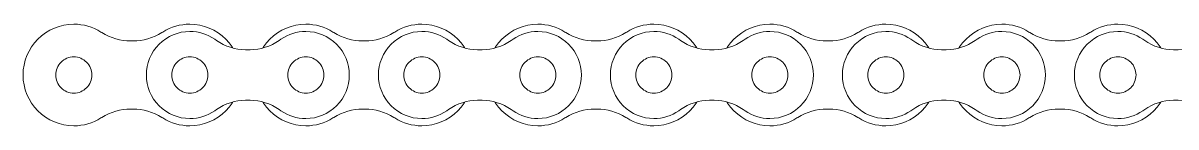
# Model space of a CAD drawing. Header units: millimetres. Extents: x 1246 to 16959, y -13818 to -1371.
# Drawn here: x 13494.4 to 13620.7, y -1505.6 to -1494.4 of the extents above; entities that cross this region are included whole.
import ezdxf

# ---------------------------------------------------------------- set-up
doc = ezdxf.new("R2010")
doc.units = ezdxf.units.MM
doc.header["$LTSCALE"] = 50
doc.layers.add('pio-Roller Chain - Linear', color=7, linetype='Continuous', lineweight=5)

# ---------------------------------------------------------------- blocks, each defined once
blk = doc.blocks.new('obj-04')
at = {"color": 255, "linetype": 'Continuous', "lineweight": 5, "transparency": 33554687}
for points in [[(-5.56, 0), (-5.45, 1.08), (-5.13, 2.13), (-4.62, 3.09), (-3.93, 3.93), (-3.09, 4.62), (-2.13, 5.13), (-1.08, 5.45), (0, 5.56), (0.39, 5.54), (0.78, 5.5), (1.16, 5.43), (1.54, 5.34), (1.91, 5.22), (2.28, 5.07), (2.63, 4.9), (2.96, 4.7), (3.06, 4.64), (3.42, 4.43), (3.8, 4.24), (4.19, 4.09), (4.58, 3.96), (4.99, 3.85), (5.4, 3.78), (5.82, 3.74), (6.24, 3.72), (6.35, 3.72), (6.46, 3.72), (6.88, 3.74), (7.3, 3.78), (7.71, 3.85), (8.12, 3.96), (8.51, 4.09), (8.9, 4.24), (9.28, 4.43), (9.64, 4.64), (9.74, 4.7), (10.07, 4.9), (10.42, 5.07), (10.79, 5.22), (11.16, 5.34), (11.54, 5.43), (11.92, 5.5), (12.31, 5.54), (12.7, 5.56), (13.78, 5.45), (14.83, 5.13), (15.79, 4.62), (16.63, 3.93), (17.32, 3.09), (17.83, 2.13), (18.15, 1.08), (18.26, 0), (18.15, -1.08), (17.83, -2.13), (17.32, -3.09), (16.63, -3.93), (15.79, -4.62), (14.83, -5.13), (13.78, -5.45), (12.7, -5.56), (12.31, -5.54), (11.92, -5.5), (11.54, -5.43), (11.16, -5.34), (10.79, -5.22), (10.42, -5.07), (10.07, -4.9), (9.74, -4.7), (9.64, -4.64), (9.28, -4.43), (8.9, -4.24), (8.51, -4.09), (8.12, -3.96), (7.71, -3.85), (7.3, -3.78), (6.88, -3.74), (6.46, -3.72), (6.35, -3.72), (6.24, -3.72), (5.82, -3.74), (5.4, -3.78), (4.99, -3.85), (4.58, -3.96), (4.19, -4.09), (3.8, -4.24), (3.42, -4.43), (3.06, -4.64), (2.96, -4.7), (2.63, -4.9), (2.28, -5.07), (1.91, -5.22), (1.54, -5.34), (1.16, -5.43), (0.78, -5.5), (0.39, -5.54), (0, -5.56), (-1.08, -5.45), (-2.13, -5.13), (-3.09, -4.62), (-3.93, -3.93), (-4.62, -3.09), (-5.13, -2.13), (-5.45, -1.08)], [(19.84, 0), (19.95, 1.08), (20.27, 2.13), (20.78, 3.09), (21.47, 3.93), (22.31, 4.62), (23.27, 5.13), (24.32, 5.45), (25.4, 5.56), (25.79, 5.54), (26.18, 5.5), (26.56, 5.43), (26.94, 5.34), (27.31, 5.22), (27.68, 5.07), (28.03, 4.9), (28.36, 4.7), (28.46, 4.64), (28.82, 4.43), (29.2, 4.24), (29.59, 4.09), (29.98, 3.96), (30.39, 3.85), (30.8, 3.78), (31.22, 3.74), (31.64, 3.72), (31.75, 3.72), (31.86, 3.72), (32.28, 3.74), (32.7, 3.78), (33.11, 3.85), (33.52, 3.96), (33.91, 4.09), (34.3, 4.24), (34.68, 4.43), (35.04, 4.64), (35.14, 4.7), (35.47, 4.9), (35.82, 5.07), (36.19, 5.22), (36.56, 5.34), (36.94, 5.43), (37.32, 5.5), (37.71, 5.54), (38.1, 5.56), (39.18, 5.45), (40.23, 5.13), (41.19, 4.62), (42.03, 3.93), (42.72, 3.09), (43.23, 2.13), (43.55, 1.08), (43.66, 0), (43.55, -1.08), (43.23, -2.13), (42.72, -3.09), (42.03, -3.93), (41.19, -4.62), (40.23, -5.13), (39.18, -5.45), (38.1, -5.56), (37.71, -5.54), (37.32, -5.5), (36.94, -5.43), (36.56, -5.34), (36.19, -5.22), (35.82, -5.07), (35.47, -4.9), (35.14, -4.7), (35.04, -4.64), (34.68, -4.43), (34.3, -4.24), (33.91, -4.09), (33.52, -3.96), (33.11, -3.85), (32.7, -3.78), (32.28, -3.74), (31.86, -3.72), (31.75, -3.72), (31.64, -3.72), (31.22, -3.74), (30.8, -3.78), (30.39, -3.85), (29.98, -3.96), (29.59, -4.09), (29.2, -4.24), (28.82, -4.43), (28.46, -4.64), (28.36, -4.7), (28.03, -4.9), (27.68, -5.07), (27.31, -5.22), (26.94, -5.34), (26.56, -5.43), (26.18, -5.5), (25.79, -5.54), (25.4, -5.56), (24.32, -5.45), (23.27, -5.13), (22.31, -4.62), (21.47, -3.93), (20.78, -3.09), (20.27, -2.13), (19.95, -1.08)], [(45.24, 0), (45.35, 1.08), (45.67, 2.13), (46.18, 3.09), (46.87, 3.93), (47.71, 4.62), (48.67, 5.13), (49.72, 5.45), (50.8, 5.56), (51.19, 5.54), (51.58, 5.5), (51.96, 5.43), (52.34, 5.34), (52.71, 5.22), (53.08, 5.07), (53.43, 4.9), (53.76, 4.7), (53.86, 4.64), (54.22, 4.43), (54.6, 4.24), (54.99, 4.09), (55.38, 3.96), (55.79, 3.85), (56.2, 3.78), (56.62, 3.74), (57.04, 3.72), (57.15, 3.72), (57.26, 3.72), (57.68, 3.74), (58.1, 3.78), (58.51, 3.85), (58.92, 3.96), (59.31, 4.09), (59.7, 4.24), (60.08, 4.43), (60.44, 4.64), (60.54, 4.7), (60.87, 4.9), (61.22, 5.07), (61.59, 5.22), (61.96, 5.34), (62.34, 5.43), (62.72, 5.5), (63.11, 5.54), (63.5, 5.56), (64.58, 5.45), (65.63, 5.13), (66.59, 4.62), (67.43, 3.93), (68.12, 3.09), (68.63, 2.13), (68.95, 1.08), (69.06, 0), (68.95, -1.08), (68.63, -2.13), (68.12, -3.09), (67.43, -3.93), (66.59, -4.62), (65.63, -5.13), (64.58, -5.45), (63.5, -5.56), (63.11, -5.54), (62.72, -5.5), (62.34, -5.43), (61.96, -5.34), (61.59, -5.22), (61.22, -5.07), (60.87, -4.9), (60.54, -4.7), (60.44, -4.64), (60.08, -4.43), (59.7, -4.24), (59.31, -4.09), (58.92, -3.96), (58.51, -3.85), (58.1, -3.78), (57.68, -3.74), (57.26, -3.72), (57.15, -3.72), (57.04, -3.72), (56.62, -3.74), (56.2, -3.78), (55.79, -3.85), (55.38, -3.96), (54.99, -4.09), (54.6, -4.24), (54.22, -4.43), (53.86, -4.64), (53.76, -4.7), (53.43, -4.9), (53.08, -5.07), (52.71, -5.22), (52.34, -5.34), (51.96, -5.43), (51.58, -5.5), (51.19, -5.54), (50.8, -5.56), (49.72, -5.45), (48.67, -5.13), (47.71, -4.62), (46.87, -3.93), (46.18, -3.09), (45.67, -2.13), (45.35, -1.08)], [(70.64, 0), (70.75, 1.08), (71.07, 2.13), (71.58, 3.09), (72.27, 3.93), (73.11, 4.62), (74.07, 5.13), (75.12, 5.45), (76.2, 5.56), (76.59, 5.54), (76.98, 5.5), (77.36, 5.43), (77.74, 5.34), (78.11, 5.22), (78.48, 5.07), (78.83, 4.9), (79.16, 4.7), (79.26, 4.64), (79.62, 4.43), (80, 4.24), (80.39, 4.09), (80.78, 3.96), (81.19, 3.85), (81.6, 3.78), (82.02, 3.74), (82.44, 3.72), (82.55, 3.72), (82.66, 3.72), (83.08, 3.74), (83.5, 3.78), (83.91, 3.85), (84.32, 3.96), (84.71, 4.09), (85.1, 4.24), (85.48, 4.43), (85.84, 4.64), (85.94, 4.7), (86.27, 4.9), (86.62, 5.07), (86.99, 5.22), (87.36, 5.34), (87.74, 5.43), (88.12, 5.5), (88.51, 5.54), (88.9, 5.56), (89.98, 5.45), (91.03, 5.13), (91.99, 4.62), (92.83, 3.93), (93.52, 3.09), (94.03, 2.13), (94.35, 1.08), (94.46, 0), (94.35, -1.08), (94.03, -2.13), (93.52, -3.09), (92.83, -3.93), (91.99, -4.62), (91.03, -5.13), (89.98, -5.45), (88.9, -5.56), (88.51, -5.54), (88.12, -5.5), (87.74, -5.43), (87.36, -5.34), (86.99, -5.22), (86.62, -5.07), (86.27, -4.9), (85.94, -4.7), (85.84, -4.64), (85.48, -4.43), (85.1, -4.24), (84.71, -4.09), (84.32, -3.96), (83.91, -3.85), (83.5, -3.78), (83.08, -3.74), (82.66, -3.72), (82.55, -3.72), (82.44, -3.72), (82.02, -3.74), (81.6, -3.78), (81.19, -3.85), (80.78, -3.96), (80.39, -4.09), (80, -4.24), (79.62, -4.43), (79.26, -4.64), (79.16, -4.7), (78.83, -4.9), (78.48, -5.07), (78.11, -5.22), (77.74, -5.34), (77.36, -5.43), (76.98, -5.5), (76.59, -5.54), (76.2, -5.56), (75.12, -5.45), (74.07, -5.13), (73.11, -4.62), (72.27, -3.93), (71.58, -3.09), (71.07, -2.13), (70.75, -1.08)], [(96.04, 0), (96.15, 1.08), (96.47, 2.13), (96.98, 3.09), (97.67, 3.93), (98.51, 4.62), (99.47, 5.13), (100.52, 5.45), (101.6, 5.56), (101.99, 5.54), (102.38, 5.5), (102.76, 5.43), (103.14, 5.34), (103.51, 5.22), (103.88, 5.07), (104.23, 4.9), (104.56, 4.7), (104.66, 4.64), (105.02, 4.43), (105.4, 4.24), (105.79, 4.09), (106.18, 3.96), (106.59, 3.85), (107, 3.78), (107.42, 3.74), (107.84, 3.72), (107.95, 3.72), (108.06, 3.72), (108.48, 3.74), (108.9, 3.78), (109.31, 3.85), (109.72, 3.96), (110.11, 4.09), (110.5, 4.24), (110.88, 4.43), (111.24, 4.64), (111.34, 4.7), (111.67, 4.9), (112.02, 5.07), (112.39, 5.22), (112.76, 5.34), (113.14, 5.43), (113.52, 5.5), (113.91, 5.54), (114.3, 5.56), (115.38, 5.45), (116.43, 5.13), (117.39, 4.62), (118.23, 3.93), (118.92, 3.09), (119.43, 2.13), (119.75, 1.08), (119.86, 0), (119.75, -1.08), (119.43, -2.13), (118.92, -3.09), (118.23, -3.93), (117.39, -4.62), (116.43, -5.13), (115.38, -5.45), (114.3, -5.56), (113.91, -5.54), (113.52, -5.5), (113.14, -5.43), (112.76, -5.34), (112.39, -5.22), (112.02, -5.07), (111.67, -4.9), (111.34, -4.7), (111.24, -4.64), (110.88, -4.43), (110.5, -4.24), (110.11, -4.09), (109.72, -3.96), (109.31, -3.85), (108.9, -3.78), (108.48, -3.74), (108.06, -3.72), (107.95, -3.72), (107.84, -3.72), (107.42, -3.74), (107, -3.78), (106.59, -3.85), (106.18, -3.96), (105.79, -4.09), (105.4, -4.24), (105.02, -4.43), (104.66, -4.64), (104.56, -4.7), (104.23, -4.9), (103.88, -5.07), (103.51, -5.22), (103.14, -5.34), (102.76, -5.43), (102.38, -5.5), (101.99, -5.54), (101.6, -5.56), (100.52, -5.45), (99.47, -5.13), (98.51, -4.62), (97.67, -3.93), (96.98, -3.09), (96.47, -2.13), (96.15, -1.08)]]:
    blk.add_wipeout(points, dxfattribs=at).dxf.layer = 'pio-Roller Chain - Linear'
at = {"layer": 'pio-Roller Chain - Linear', "color": 7, "linetype": 'Continuous', "lineweight": 5, "transparency": 33554687, "flags": 128}
for points in [[(-5.56, 0, -0.414214), (0, 5.56, -0.141569), (2.96, 4.7), (3.06, 4.64, 0.141569), (6.24, 3.72), (6.46, 3.72, 0.141569), (9.64, 4.64), (9.74, 4.7, -0.141569), (12.7, 5.56, -0.414214), (18.26, 0, -0.414214), (12.7, -5.56, -0.141569), (9.74, -4.7), (9.64, -4.64, 0.141569), (6.46, -3.72), (6.24, -3.72, 0.141569), (3.06, -4.64), (2.96, -4.7, -0.141569), (0, -5.56, -0.414214)], [(19.84, 0, -0.414214), (25.4, 5.56, -0.141569), (28.36, 4.7), (28.46, 4.64, 0.141569), (31.64, 3.72), (31.86, 3.72, 0.141569), (35.04, 4.64), (35.14, 4.7, -0.141569), (38.1, 5.56, -0.414214), (43.66, 0, -0.414214), (38.1, -5.56, -0.141569), (35.14, -4.7), (35.04, -4.64, 0.141569), (31.86, -3.72), (31.64, -3.72, 0.141569), (28.46, -4.64), (28.36, -4.7, -0.141569), (25.4, -5.56, -0.414214)], [(45.24, 0, -0.414214), (50.8, 5.56, -0.141569), (53.76, 4.7), (53.86, 4.64, 0.141569), (57.04, 3.72), (57.26, 3.72, 0.141569), (60.44, 4.64), (60.54, 4.7, -0.141569), (63.5, 5.56, -0.414214), (69.06, 0, -0.414214), (63.5, -5.56, -0.141569), (60.54, -4.7), (60.44, -4.64, 0.141569), (57.26, -3.72), (57.04, -3.72, 0.141569), (53.86, -4.64), (53.76, -4.7, -0.141569), (50.8, -5.56, -0.414214)], [(70.64, 0, -0.414214), (76.2, 5.56, -0.141569), (79.16, 4.7), (79.26, 4.64, 0.141569), (82.44, 3.72), (82.66, 3.72, 0.141569), (85.84, 4.64), (85.94, 4.7, -0.141569), (88.9, 5.56, -0.414214), (94.46, 0, -0.414214), (88.9, -5.56, -0.141569), (85.94, -4.7), (85.84, -4.64, 0.141569), (82.66, -3.72), (82.44, -3.72, 0.141569), (79.26, -4.64), (79.16, -4.7, -0.141569), (76.2, -5.56, -0.414214)], [(96.04, 0, -0.414214), (101.6, 5.56, -0.141569), (104.56, 4.7), (104.66, 4.64, 0.141569), (107.84, 3.72), (108.06, 3.72, 0.141569), (111.24, 4.64), (111.34, 4.7, -0.141569), (114.3, 5.56, -0.414214), (119.86, 0, -0.414214), (114.3, -5.56, -0.141569), (111.34, -4.7), (111.24, -4.64, 0.141569), (108.06, -3.72), (107.84, -3.72, 0.141569), (104.66, -4.64), (104.56, -4.7, -0.141569), (101.6, -5.56, -0.414214)]]:
    blk.add_lwpolyline(points, format="xyb", close=True, dxfattribs=at)
at = {"color": 255, "linetype": 'Continuous', "lineweight": 5, "transparency": 33554687}
for points in [[(7.94, 0), (8.03, 0.93), (8.3, 1.82), (8.74, 2.65), (9.33, 3.37), (10.05, 3.96), (10.88, 4.4), (11.77, 4.67), (12.7, 4.76), (13.06, 4.75), (13.42, 4.71), (13.78, 4.64), (14.13, 4.54), (14.47, 4.42), (14.8, 4.28), (15.12, 4.1), (15.42, 3.91), (15.63, 3.77), (15.98, 3.54), (16.35, 3.34), (16.74, 3.17), (17.14, 3.02), (17.54, 2.91), (17.96, 2.83), (18.38, 2.79), (18.8, 2.77), (19.05, 2.77), (19.3, 2.77), (19.72, 2.79), (20.14, 2.83), (20.56, 2.91), (20.96, 3.02), (21.36, 3.17), (21.75, 3.34), (22.12, 3.54), (22.47, 3.77), (22.68, 3.91), (22.98, 4.1), (23.3, 4.28), (23.63, 4.42), (23.97, 4.54), (24.32, 4.64), (24.68, 4.71), (25.04, 4.75), (25.4, 4.76), (26.33, 4.67), (27.22, 4.4), (28.05, 3.96), (28.77, 3.37), (29.36, 2.65), (29.8, 1.82), (30.07, 0.93), (30.16, 0), (30.07, -0.93), (29.8, -1.82), (29.36, -2.65), (28.77, -3.37), (28.05, -3.96), (27.22, -4.4), (26.33, -4.67), (25.4, -4.76), (25.04, -4.75), (24.68, -4.71), (24.32, -4.64), (23.97, -4.54), (23.63, -4.42), (23.3, -4.28), (22.98, -4.1), (22.68, -3.91), (22.47, -3.77), (22.12, -3.54), (21.75, -3.34), (21.36, -3.17), (20.96, -3.02), (20.56, -2.91), (20.14, -2.83), (19.72, -2.79), (19.3, -2.77), (19.05, -2.77), (18.8, -2.77), (18.38, -2.79), (17.96, -2.83), (17.54, -2.91), (17.14, -3.02), (16.74, -3.17), (16.35, -3.34), (15.98, -3.54), (15.63, -3.77), (15.42, -3.91), (15.12, -4.1), (14.8, -4.28), (14.47, -4.42), (14.13, -4.54), (13.78, -4.64), (13.42, -4.71), (13.06, -4.75), (12.7, -4.76), (11.77, -4.67), (10.88, -4.4), (10.05, -3.96), (9.33, -3.37), (8.74, -2.65), (8.3, -1.82), (8.03, -0.93)], [(33.34, 0), (33.43, 0.93), (33.7, 1.82), (34.14, 2.65), (34.73, 3.37), (35.45, 3.96), (36.28, 4.4), (37.17, 4.67), (38.1, 4.76), (38.46, 4.75), (38.82, 4.71), (39.18, 4.64), (39.53, 4.54), (39.87, 4.42), (40.2, 4.28), (40.52, 4.1), (40.82, 3.91), (41.03, 3.77), (41.38, 3.54), (41.75, 3.34), (42.14, 3.17), (42.54, 3.02), (42.94, 2.91), (43.36, 2.83), (43.78, 2.79), (44.2, 2.77), (44.45, 2.77), (44.7, 2.77), (45.12, 2.79), (45.54, 2.83), (45.96, 2.91), (46.36, 3.02), (46.76, 3.17), (47.15, 3.34), (47.52, 3.54), (47.87, 3.77), (48.08, 3.91), (48.38, 4.1), (48.7, 4.28), (49.03, 4.42), (49.37, 4.54), (49.72, 4.64), (50.08, 4.71), (50.44, 4.75), (50.8, 4.76), (51.73, 4.67), (52.62, 4.4), (53.45, 3.96), (54.17, 3.37), (54.76, 2.65), (55.2, 1.82), (55.47, 0.93), (55.56, 0), (55.47, -0.93), (55.2, -1.82), (54.76, -2.65), (54.17, -3.37), (53.45, -3.96), (52.62, -4.4), (51.73, -4.67), (50.8, -4.76), (50.44, -4.75), (50.08, -4.71), (49.72, -4.64), (49.37, -4.54), (49.03, -4.42), (48.7, -4.28), (48.38, -4.1), (48.08, -3.91), (47.87, -3.77), (47.52, -3.54), (47.15, -3.34), (46.76, -3.17), (46.36, -3.02), (45.96, -2.91), (45.54, -2.83), (45.12, -2.79), (44.7, -2.77), (44.45, -2.77), (44.2, -2.77), (43.78, -2.79), (43.36, -2.83), (42.94, -2.91), (42.54, -3.02), (42.14, -3.17), (41.75, -3.34), (41.38, -3.54), (41.03, -3.77), (40.82, -3.91), (40.52, -4.1), (40.2, -4.28), (39.87, -4.42), (39.53, -4.54), (39.18, -4.64), (38.82, -4.71), (38.46, -4.75), (38.1, -4.76), (37.17, -4.67), (36.28, -4.4), (35.45, -3.96), (34.73, -3.37), (34.14, -2.65), (33.7, -1.82), (33.43, -0.93)], [(58.74, 0), (58.83, 0.93), (59.1, 1.82), (59.54, 2.65), (60.13, 3.37), (60.85, 3.96), (61.68, 4.4), (62.57, 4.67), (63.5, 4.76), (63.86, 4.75), (64.22, 4.71), (64.58, 4.64), (64.93, 4.54), (65.27, 4.42), (65.6, 4.28), (65.92, 4.1), (66.22, 3.91), (66.43, 3.77), (66.78, 3.54), (67.15, 3.34), (67.54, 3.17), (67.94, 3.02), (68.34, 2.91), (68.76, 2.83), (69.18, 2.79), (69.6, 2.77), (69.85, 2.77), (70.1, 2.77), (70.52, 2.79), (70.94, 2.83), (71.36, 2.91), (71.76, 3.02), (72.16, 3.17), (72.55, 3.34), (72.92, 3.54), (73.27, 3.77), (73.48, 3.91), (73.78, 4.1), (74.1, 4.28), (74.43, 4.42), (74.77, 4.54), (75.12, 4.64), (75.48, 4.71), (75.84, 4.75), (76.2, 4.76), (77.13, 4.67), (78.02, 4.4), (78.85, 3.96), (79.57, 3.37), (80.16, 2.65), (80.6, 1.82), (80.87, 0.93), (80.96, 0), (80.87, -0.93), (80.6, -1.82), (80.16, -2.65), (79.57, -3.37), (78.85, -3.96), (78.02, -4.4), (77.13, -4.67), (76.2, -4.76), (75.84, -4.75), (75.48, -4.71), (75.12, -4.64), (74.77, -4.54), (74.43, -4.42), (74.1, -4.28), (73.78, -4.1), (73.48, -3.91), (73.27, -3.77), (72.92, -3.54), (72.55, -3.34), (72.16, -3.17), (71.76, -3.02), (71.36, -2.91), (70.94, -2.83), (70.52, -2.79), (70.1, -2.77), (69.85, -2.77), (69.6, -2.77), (69.18, -2.79), (68.76, -2.83), (68.34, -2.91), (67.94, -3.02), (67.54, -3.17), (67.15, -3.34), (66.78, -3.54), (66.43, -3.77), (66.22, -3.91), (65.92, -4.1), (65.6, -4.28), (65.27, -4.42), (64.93, -4.54), (64.58, -4.64), (64.22, -4.71), (63.86, -4.75), (63.5, -4.76), (62.57, -4.67), (61.68, -4.4), (60.85, -3.96), (60.13, -3.37), (59.54, -2.65), (59.1, -1.82), (58.83, -0.93)], [(84.14, 0), (84.23, 0.93), (84.5, 1.82), (84.94, 2.65), (85.53, 3.37), (86.25, 3.96), (87.08, 4.4), (87.97, 4.67), (88.9, 4.76), (89.26, 4.75), (89.62, 4.71), (89.98, 4.64), (90.33, 4.54), (90.67, 4.42), (91, 4.28), (91.32, 4.1), (91.62, 3.91), (91.83, 3.77), (92.18, 3.54), (92.55, 3.34), (92.94, 3.17), (93.34, 3.02), (93.74, 2.91), (94.16, 2.83), (94.58, 2.79), (95, 2.77), (95.25, 2.77), (95.5, 2.77), (95.92, 2.79), (96.34, 2.83), (96.76, 2.91), (97.16, 3.02), (97.56, 3.17), (97.95, 3.34), (98.32, 3.54), (98.67, 3.77), (98.88, 3.91), (99.18, 4.1), (99.5, 4.28), (99.83, 4.42), (100.17, 4.54), (100.52, 4.64), (100.88, 4.71), (101.24, 4.75), (101.6, 4.76), (102.53, 4.67), (103.42, 4.4), (104.25, 3.96), (104.97, 3.37), (105.56, 2.65), (106, 1.82), (106.27, 0.93), (106.36, 0), (106.27, -0.93), (106, -1.82), (105.56, -2.65), (104.97, -3.37), (104.25, -3.96), (103.42, -4.4), (102.53, -4.67), (101.6, -4.76), (101.24, -4.75), (100.88, -4.71), (100.52, -4.64), (100.17, -4.54), (99.83, -4.42), (99.5, -4.28), (99.18, -4.1), (98.88, -3.91), (98.67, -3.77), (98.32, -3.54), (97.95, -3.34), (97.56, -3.17), (97.16, -3.02), (96.76, -2.91), (96.34, -2.83), (95.92, -2.79), (95.5, -2.77), (95.25, -2.77), (95, -2.77), (94.58, -2.79), (94.16, -2.83), (93.74, -2.91), (93.34, -3.02), (92.94, -3.17), (92.55, -3.34), (92.18, -3.54), (91.83, -3.77), (91.62, -3.91), (91.32, -4.1), (91, -4.28), (90.67, -4.42), (90.33, -4.54), (89.98, -4.64), (89.62, -4.71), (89.26, -4.75), (88.9, -4.76), (87.97, -4.67), (87.08, -4.4), (86.25, -3.96), (85.53, -3.37), (84.94, -2.65), (84.5, -1.82), (84.23, -0.93)], [(109.54, 0), (109.63, 0.93), (109.9, 1.82), (110.34, 2.65), (110.93, 3.37), (111.65, 3.96), (112.48, 4.4), (113.37, 4.67), (114.3, 4.76), (114.66, 4.75), (115.02, 4.71), (115.38, 4.64), (115.73, 4.54), (116.07, 4.42), (116.4, 4.28), (116.72, 4.1), (117.02, 3.91), (117.23, 3.77), (117.58, 3.54), (117.95, 3.34), (118.34, 3.17), (118.74, 3.02), (119.14, 2.91), (119.56, 2.83), (119.98, 2.79), (120.4, 2.77), (120.65, 2.77), (120.9, 2.77), (121.32, 2.79), (121.74, 2.83), (122.16, 2.91), (122.56, 3.02), (122.96, 3.17), (123.35, 3.34), (123.72, 3.54), (124.07, 3.77), (124.28, 3.91), (124.58, 4.1), (124.9, 4.28), (125.23, 4.42), (125.57, 4.54), (125.92, 4.64), (126.28, 4.71), (126.64, 4.75), (127, 4.76), (127.93, 4.67), (128.82, 4.4), (129.65, 3.96), (130.37, 3.37), (130.96, 2.65), (131.4, 1.82), (131.67, 0.93), (131.76, 0), (131.67, -0.93), (131.4, -1.82), (130.96, -2.65), (130.37, -3.37), (129.65, -3.96), (128.82, -4.4), (127.93, -4.67), (127, -4.76), (126.64, -4.75), (126.28, -4.71), (125.92, -4.64), (125.57, -4.54), (125.23, -4.42), (124.9, -4.28), (124.58, -4.1), (124.28, -3.91), (124.07, -3.77), (123.72, -3.54), (123.35, -3.34), (122.96, -3.17), (122.56, -3.02), (122.16, -2.91), (121.74, -2.83), (121.32, -2.79), (120.9, -2.77), (120.65, -2.77), (120.4, -2.77), (119.98, -2.79), (119.56, -2.83), (119.14, -2.91), (118.74, -3.02), (118.34, -3.17), (117.95, -3.34), (117.58, -3.54), (117.23, -3.77), (117.02, -3.91), (116.72, -4.1), (116.4, -4.28), (116.07, -4.42), (115.73, -4.54), (115.38, -4.64), (115.02, -4.71), (114.66, -4.75), (114.3, -4.76), (113.37, -4.67), (112.48, -4.4), (111.65, -3.96), (110.93, -3.37), (110.34, -2.65), (109.9, -1.82), (109.63, -0.93)], [(1.98, 0), (1.97, -0.19), (1.94, -0.39), (1.9, -0.58), (1.83, -0.76), (1.75, -0.93), (1.65, -1.1), (1.53, -1.26), (1.4, -1.4), (1.26, -1.53), (1.1, -1.65), (0.93, -1.75), (0.76, -1.83), (0.58, -1.9), (0.39, -1.94), (0.19, -1.97), (0, -1.98), (-0.19, -1.97), (-0.39, -1.94), (-0.58, -1.9), (-0.76, -1.83), (-0.93, -1.75), (-1.1, -1.65), (-1.26, -1.53), (-1.4, -1.4), (-1.53, -1.26), (-1.65, -1.1), (-1.75, -0.93), (-1.83, -0.76), (-1.9, -0.58), (-1.94, -0.39), (-1.97, -0.19), (-1.98, 0), (-1.97, 0.19), (-1.94, 0.39), (-1.9, 0.58), (-1.83, 0.76), (-1.75, 0.93), (-1.65, 1.1), (-1.53, 1.26), (-1.4, 1.4), (-1.26, 1.53), (-1.1, 1.65), (-0.93, 1.75), (-0.76, 1.83), (-0.58, 1.9), (-0.39, 1.94), (-0.19, 1.97), (0, 1.98), (0.19, 1.97), (0.39, 1.94), (0.58, 1.9), (0.76, 1.83), (0.93, 1.75), (1.1, 1.65), (1.26, 1.53), (1.4, 1.4), (1.53, 1.26), (1.65, 1.1), (1.75, 0.93), (1.83, 0.76), (1.9, 0.58), (1.94, 0.39), (1.97, 0.19)]]:
    blk.add_wipeout(points, dxfattribs=at).dxf.layer = 'pio-Roller Chain - Linear'
at = {"layer": 'pio-Roller Chain - Linear', "color": 7, "linetype": 'Continuous', "lineweight": 5, "transparency": 33554687, "flags": 128}
for points in [[(7.94, 0, -0.414214), (12.7, 4.76, -0.153244), (15.42, 3.91), (15.63, 3.77, 0.153244), (18.8, 2.77), (19.3, 2.77, 0.153244), (22.47, 3.77), (22.68, 3.91, -0.153244), (25.4, 4.76, -0.414214), (30.16, 0, -0.414214), (25.4, -4.76, -0.153244), (22.68, -3.91), (22.47, -3.77, 0.153244), (19.3, -2.77), (18.8, -2.77, 0.153244), (15.63, -3.77), (15.42, -3.91, -0.153244), (12.7, -4.76, -0.414214)], [(33.34, 0, -0.414214), (38.1, 4.76, -0.153244), (40.82, 3.91), (41.03, 3.77, 0.153244), (44.2, 2.77), (44.7, 2.77, 0.153244), (47.87, 3.77), (48.08, 3.91, -0.153244), (50.8, 4.76, -0.414214), (55.56, 0, -0.414214), (50.8, -4.76, -0.153244), (48.08, -3.91), (47.87, -3.77, 0.153244), (44.7, -2.77), (44.2, -2.77, 0.153244), (41.03, -3.77), (40.82, -3.91, -0.153244), (38.1, -4.76, -0.414214)], [(58.74, 0, -0.414214), (63.5, 4.76, -0.153244), (66.22, 3.91), (66.43, 3.77, 0.153244), (69.6, 2.77), (70.1, 2.77, 0.153244), (73.27, 3.77), (73.48, 3.91, -0.153244), (76.2, 4.76, -0.414214), (80.96, 0, -0.414214), (76.2, -4.76, -0.153244), (73.48, -3.91), (73.27, -3.77, 0.153244), (70.1, -2.77), (69.6, -2.77, 0.153244), (66.43, -3.77), (66.22, -3.91, -0.153244), (63.5, -4.76, -0.414214)], [(84.14, 0, -0.414214), (88.9, 4.76, -0.153244), (91.62, 3.91), (91.83, 3.77, 0.153244), (95, 2.77), (95.5, 2.77, 0.153244), (98.67, 3.77), (98.88, 3.91, -0.153244), (101.6, 4.76, -0.414214), (106.36, 0, -0.414214), (101.6, -4.76, -0.153244), (98.88, -3.91), (98.67, -3.77, 0.153244), (95.5, -2.77), (95, -2.77, 0.153244), (91.83, -3.77), (91.62, -3.91, -0.153244), (88.9, -4.76, -0.414214)], [(109.54, 0, -0.414214), (114.3, 4.76, -0.153244), (117.02, 3.91), (117.23, 3.77, 0.153244), (120.4, 2.77), (120.9, 2.77, 0.153244), (124.07, 3.77), (124.28, 3.91, -0.153244), (127, 4.76, -0.414214), (131.76, 0, -0.414214), (127, -4.76, -0.153244), (124.28, -3.91), (124.07, -3.77, 0.153244), (120.9, -2.77), (120.4, -2.77, 0.153244), (117.23, -3.77), (117.02, -3.91, -0.153244), (114.3, -4.76, -0.414214)]]:
    blk.add_lwpolyline(points, format="xyb", close=True, dxfattribs=at)
blk.add_lwpolyline([(1.98, 0), (1.97, -0.19), (1.94, -0.39), (1.9, -0.58), (1.83, -0.76), (1.75, -0.93), (1.65, -1.1), (1.53, -1.26), (1.4, -1.4), (1.26, -1.53), (1.1, -1.65), (0.93, -1.75), (0.76, -1.83), (0.58, -1.9), (0.39, -1.94), (0.19, -1.97), (0, -1.98), (-0.19, -1.97), (-0.39, -1.94), (-0.58, -1.9), (-0.76, -1.83), (-0.93, -1.75), (-1.1, -1.65), (-1.26, -1.53), (-1.4, -1.4), (-1.53, -1.26), (-1.65, -1.1), (-1.75, -0.93), (-1.83, -0.76), (-1.9, -0.58), (-1.94, -0.39), (-1.97, -0.19), (-1.98, 0), (-1.97, 0.19), (-1.94, 0.39), (-1.9, 0.58), (-1.83, 0.76), (-1.75, 0.93), (-1.65, 1.1), (-1.53, 1.26), (-1.4, 1.4), (-1.26, 1.53), (-1.1, 1.65), (-0.93, 1.75), (-0.76, 1.83), (-0.58, 1.9), (-0.39, 1.94), (-0.19, 1.97), (0, 1.98), (0.19, 1.97), (0.39, 1.94), (0.58, 1.9), (0.76, 1.83), (0.93, 1.75), (1.1, 1.65), (1.26, 1.53), (1.4, 1.4), (1.53, 1.26), (1.65, 1.1), (1.75, 0.93), (1.83, 0.76), (1.9, 0.58), (1.94, 0.39), (1.97, 0.19)], close=True, dxfattribs=at)
at = {"color": 255, "linetype": 'Continuous', "lineweight": 5, "transparency": 33554687}
for points in [[(14.68, 0), (14.67, -0.19), (14.64, -0.39), (14.6, -0.58), (14.53, -0.76), (14.45, -0.93), (14.35, -1.1), (14.23, -1.26), (14.1, -1.4), (13.96, -1.53), (13.8, -1.65), (13.63, -1.75), (13.46, -1.83), (13.28, -1.9), (13.09, -1.94), (12.89, -1.97), (12.7, -1.98), (12.51, -1.97), (12.31, -1.94), (12.12, -1.9), (11.94, -1.83), (11.77, -1.75), (11.6, -1.65), (11.44, -1.53), (11.3, -1.4), (11.17, -1.26), (11.05, -1.1), (10.95, -0.93), (10.87, -0.76), (10.8, -0.58), (10.76, -0.39), (10.73, -0.19), (10.72, 0), (10.73, 0.19), (10.76, 0.39), (10.8, 0.58), (10.87, 0.76), (10.95, 0.93), (11.05, 1.1), (11.17, 1.26), (11.3, 1.4), (11.44, 1.53), (11.6, 1.65), (11.77, 1.75), (11.94, 1.83), (12.12, 1.9), (12.31, 1.94), (12.51, 1.97), (12.7, 1.98), (12.89, 1.97), (13.09, 1.94), (13.28, 1.9), (13.46, 1.83), (13.63, 1.75), (13.8, 1.65), (13.96, 1.53), (14.1, 1.4), (14.23, 1.26), (14.35, 1.1), (14.45, 0.93), (14.53, 0.76), (14.6, 0.58), (14.64, 0.39), (14.67, 0.19)], [(27.38, 0), (27.37, -0.19), (27.34, -0.39), (27.3, -0.58), (27.23, -0.76), (27.15, -0.93), (27.05, -1.1), (26.93, -1.26), (26.8, -1.4), (26.66, -1.53), (26.5, -1.65), (26.33, -1.75), (26.16, -1.83), (25.98, -1.9), (25.79, -1.94), (25.59, -1.97), (25.4, -1.98), (25.21, -1.97), (25.01, -1.94), (24.82, -1.9), (24.64, -1.83), (24.47, -1.75), (24.3, -1.65), (24.14, -1.53), (24, -1.4), (23.87, -1.26), (23.75, -1.1), (23.65, -0.93), (23.57, -0.76), (23.5, -0.58), (23.46, -0.39), (23.43, -0.19), (23.42, 0), (23.43, 0.19), (23.46, 0.39), (23.5, 0.58), (23.57, 0.76), (23.65, 0.93), (23.75, 1.1), (23.87, 1.26), (24, 1.4), (24.14, 1.53), (24.3, 1.65), (24.47, 1.75), (24.64, 1.83), (24.82, 1.9), (25.01, 1.94), (25.21, 1.97), (25.4, 1.98), (25.59, 1.97), (25.79, 1.94), (25.98, 1.9), (26.16, 1.83), (26.33, 1.75), (26.5, 1.65), (26.66, 1.53), (26.8, 1.4), (26.93, 1.26), (27.05, 1.1), (27.15, 0.93), (27.23, 0.76), (27.3, 0.58), (27.34, 0.39), (27.37, 0.19)], [(40.08, 0), (40.07, -0.19), (40.04, -0.39), (40, -0.58), (39.93, -0.76), (39.85, -0.93), (39.75, -1.1), (39.63, -1.26), (39.5, -1.4), (39.36, -1.53), (39.2, -1.65), (39.03, -1.75), (38.86, -1.83), (38.68, -1.9), (38.49, -1.94), (38.29, -1.97), (38.1, -1.98), (37.91, -1.97), (37.71, -1.94), (37.52, -1.9), (37.34, -1.83), (37.17, -1.75), (37, -1.65), (36.84, -1.53), (36.7, -1.4), (36.57, -1.26), (36.45, -1.1), (36.35, -0.93), (36.27, -0.76), (36.2, -0.58), (36.16, -0.39), (36.13, -0.19), (36.12, 0), (36.13, 0.19), (36.16, 0.39), (36.2, 0.58), (36.27, 0.76), (36.35, 0.93), (36.45, 1.1), (36.57, 1.26), (36.7, 1.4), (36.84, 1.53), (37, 1.65), (37.17, 1.75), (37.34, 1.83), (37.52, 1.9), (37.71, 1.94), (37.91, 1.97), (38.1, 1.98), (38.29, 1.97), (38.49, 1.94), (38.68, 1.9), (38.86, 1.83), (39.03, 1.75), (39.2, 1.65), (39.36, 1.53), (39.5, 1.4), (39.63, 1.26), (39.75, 1.1), (39.85, 0.93), (39.93, 0.76), (40, 0.58), (40.04, 0.39), (40.07, 0.19)], [(52.78, 0), (52.77, -0.19), (52.74, -0.39), (52.7, -0.58), (52.63, -0.76), (52.55, -0.93), (52.45, -1.1), (52.33, -1.26), (52.2, -1.4), (52.06, -1.53), (51.9, -1.65), (51.73, -1.75), (51.56, -1.83), (51.38, -1.9), (51.19, -1.94), (50.99, -1.97), (50.8, -1.98), (50.61, -1.97), (50.41, -1.94), (50.22, -1.9), (50.04, -1.83), (49.87, -1.75), (49.7, -1.65), (49.54, -1.53), (49.4, -1.4), (49.27, -1.26), (49.15, -1.1), (49.05, -0.93), (48.97, -0.76), (48.9, -0.58), (48.86, -0.39), (48.83, -0.19), (48.82, 0), (48.83, 0.19), (48.86, 0.39), (48.9, 0.58), (48.97, 0.76), (49.05, 0.93), (49.15, 1.1), (49.27, 1.26), (49.4, 1.4), (49.54, 1.53), (49.7, 1.65), (49.87, 1.75), (50.04, 1.83), (50.22, 1.9), (50.41, 1.94), (50.61, 1.97), (50.8, 1.98), (50.99, 1.97), (51.19, 1.94), (51.38, 1.9), (51.56, 1.83), (51.73, 1.75), (51.9, 1.65), (52.06, 1.53), (52.2, 1.4), (52.33, 1.26), (52.45, 1.1), (52.55, 0.93), (52.63, 0.76), (52.7, 0.58), (52.74, 0.39), (52.77, 0.19)], [(65.48, 0), (65.47, -0.19), (65.44, -0.39), (65.4, -0.58), (65.33, -0.76), (65.25, -0.93), (65.15, -1.1), (65.03, -1.26), (64.9, -1.4), (64.76, -1.53), (64.6, -1.65), (64.43, -1.75), (64.26, -1.83), (64.08, -1.9), (63.89, -1.94), (63.69, -1.97), (63.5, -1.98), (63.31, -1.97), (63.11, -1.94), (62.92, -1.9), (62.74, -1.83), (62.57, -1.75), (62.4, -1.65), (62.24, -1.53), (62.1, -1.4), (61.97, -1.26), (61.85, -1.1), (61.75, -0.93), (61.67, -0.76), (61.6, -0.58), (61.56, -0.39), (61.53, -0.19), (61.52, 0), (61.53, 0.19), (61.56, 0.39), (61.6, 0.58), (61.67, 0.76), (61.75, 0.93), (61.85, 1.1), (61.97, 1.26), (62.1, 1.4), (62.24, 1.53), (62.4, 1.65), (62.57, 1.75), (62.74, 1.83), (62.92, 1.9), (63.11, 1.94), (63.31, 1.97), (63.5, 1.98), (63.69, 1.97), (63.89, 1.94), (64.08, 1.9), (64.26, 1.83), (64.43, 1.75), (64.6, 1.65), (64.76, 1.53), (64.9, 1.4), (65.03, 1.26), (65.15, 1.1), (65.25, 0.93), (65.33, 0.76), (65.4, 0.58), (65.44, 0.39), (65.47, 0.19)], [(78.18, 0), (78.17, -0.19), (78.14, -0.39), (78.1, -0.58), (78.03, -0.76), (77.95, -0.93), (77.85, -1.1), (77.73, -1.26), (77.6, -1.4), (77.46, -1.53), (77.3, -1.65), (77.13, -1.75), (76.96, -1.83), (76.78, -1.9), (76.59, -1.94), (76.39, -1.97), (76.2, -1.98), (76.01, -1.97), (75.81, -1.94), (75.62, -1.9), (75.44, -1.83), (75.27, -1.75), (75.1, -1.65), (74.94, -1.53), (74.8, -1.4), (74.67, -1.26), (74.55, -1.1), (74.45, -0.93), (74.37, -0.76), (74.3, -0.58), (74.26, -0.39), (74.23, -0.19), (74.22, 0), (74.23, 0.19), (74.26, 0.39), (74.3, 0.58), (74.37, 0.76), (74.45, 0.93), (74.55, 1.1), (74.67, 1.26), (74.8, 1.4), (74.94, 1.53), (75.1, 1.65), (75.27, 1.75), (75.44, 1.83), (75.62, 1.9), (75.81, 1.94), (76.01, 1.97), (76.2, 1.98), (76.39, 1.97), (76.59, 1.94), (76.78, 1.9), (76.96, 1.83), (77.13, 1.75), (77.3, 1.65), (77.46, 1.53), (77.6, 1.4), (77.73, 1.26), (77.85, 1.1), (77.95, 0.93), (78.03, 0.76), (78.1, 0.58), (78.14, 0.39), (78.17, 0.19)], [(90.88, 0), (90.87, -0.19), (90.84, -0.39), (90.8, -0.58), (90.73, -0.76), (90.65, -0.93), (90.55, -1.1), (90.43, -1.26), (90.3, -1.4), (90.16, -1.53), (90, -1.65), (89.83, -1.75), (89.66, -1.83), (89.48, -1.9), (89.29, -1.94), (89.09, -1.97), (88.9, -1.98), (88.71, -1.97), (88.51, -1.94), (88.32, -1.9), (88.14, -1.83), (87.97, -1.75), (87.8, -1.65), (87.64, -1.53), (87.5, -1.4), (87.37, -1.26), (87.25, -1.1), (87.15, -0.93), (87.07, -0.76), (87, -0.58), (86.96, -0.39), (86.93, -0.19), (86.92, 0), (86.93, 0.19), (86.96, 0.39), (87, 0.58), (87.07, 0.76), (87.15, 0.93), (87.25, 1.1), (87.37, 1.26), (87.5, 1.4), (87.64, 1.53), (87.8, 1.65), (87.97, 1.75), (88.14, 1.83), (88.32, 1.9), (88.51, 1.94), (88.71, 1.97), (88.9, 1.98), (89.09, 1.97), (89.29, 1.94), (89.48, 1.9), (89.66, 1.83), (89.83, 1.75), (90, 1.65), (90.16, 1.53), (90.3, 1.4), (90.43, 1.26), (90.55, 1.1), (90.65, 0.93), (90.73, 0.76), (90.8, 0.58), (90.84, 0.39), (90.87, 0.19)], [(103.58, 0), (103.57, -0.19), (103.54, -0.39), (103.5, -0.58), (103.43, -0.76), (103.35, -0.93), (103.25, -1.1), (103.13, -1.26), (103, -1.4), (102.86, -1.53), (102.7, -1.65), (102.53, -1.75), (102.36, -1.83), (102.18, -1.9), (101.99, -1.94), (101.79, -1.97), (101.6, -1.98), (101.41, -1.97), (101.21, -1.94), (101.02, -1.9), (100.84, -1.83), (100.67, -1.75), (100.5, -1.65), (100.34, -1.53), (100.2, -1.4), (100.07, -1.26), (99.95, -1.1), (99.85, -0.93), (99.77, -0.76), (99.7, -0.58), (99.66, -0.39), (99.63, -0.19), (99.62, 0), (99.63, 0.19), (99.66, 0.39), (99.7, 0.58), (99.77, 0.76), (99.85, 0.93), (99.95, 1.1), (100.07, 1.26), (100.2, 1.4), (100.34, 1.53), (100.5, 1.65), (100.67, 1.75), (100.84, 1.83), (101.02, 1.9), (101.21, 1.94), (101.41, 1.97), (101.6, 1.98), (101.79, 1.97), (101.99, 1.94), (102.18, 1.9), (102.36, 1.83), (102.53, 1.75), (102.7, 1.65), (102.86, 1.53), (103, 1.4), (103.13, 1.26), (103.25, 1.1), (103.35, 0.93), (103.43, 0.76), (103.5, 0.58), (103.54, 0.39), (103.57, 0.19)], [(116.28, 0), (116.27, -0.19), (116.24, -0.39), (116.2, -0.58), (116.13, -0.76), (116.05, -0.93), (115.95, -1.1), (115.83, -1.26), (115.7, -1.4), (115.56, -1.53), (115.4, -1.65), (115.23, -1.75), (115.06, -1.83), (114.88, -1.9), (114.69, -1.94), (114.49, -1.97), (114.3, -1.98), (114.11, -1.97), (113.91, -1.94), (113.72, -1.9), (113.54, -1.83), (113.37, -1.75), (113.2, -1.65), (113.04, -1.53), (112.9, -1.4), (112.77, -1.26), (112.65, -1.1), (112.55, -0.93), (112.47, -0.76), (112.4, -0.58), (112.36, -0.39), (112.33, -0.19), (112.32, 0), (112.33, 0.19), (112.36, 0.39), (112.4, 0.58), (112.47, 0.76), (112.55, 0.93), (112.65, 1.1), (112.77, 1.26), (112.9, 1.4), (113.04, 1.53), (113.2, 1.65), (113.37, 1.75), (113.54, 1.83), (113.72, 1.9), (113.91, 1.94), (114.11, 1.97), (114.3, 1.98), (114.49, 1.97), (114.69, 1.94), (114.88, 1.9), (115.06, 1.83), (115.23, 1.75), (115.4, 1.65), (115.56, 1.53), (115.7, 1.4), (115.83, 1.26), (115.95, 1.1), (116.05, 0.93), (116.13, 0.76), (116.2, 0.58), (116.24, 0.39), (116.27, 0.19)]]:
    blk.add_wipeout(points, dxfattribs=at).dxf.layer = 'pio-Roller Chain - Linear'
at = {"layer": 'pio-Roller Chain - Linear', "color": 7, "linetype": 'Continuous', "lineweight": 5, "transparency": 33554687, "flags": 128}
for points in [[(14.68, 0), (14.67, -0.19), (14.64, -0.39), (14.6, -0.58), (14.53, -0.76), (14.45, -0.93), (14.35, -1.1), (14.23, -1.26), (14.1, -1.4), (13.96, -1.53), (13.8, -1.65), (13.63, -1.75), (13.46, -1.83), (13.28, -1.9), (13.09, -1.94), (12.89, -1.97), (12.7, -1.98), (12.51, -1.97), (12.31, -1.94), (12.12, -1.9), (11.94, -1.83), (11.77, -1.75), (11.6, -1.65), (11.44, -1.53), (11.3, -1.4), (11.17, -1.26), (11.05, -1.1), (10.95, -0.93), (10.87, -0.76), (10.8, -0.58), (10.76, -0.39), (10.73, -0.19), (10.72, 0), (10.73, 0.19), (10.76, 0.39), (10.8, 0.58), (10.87, 0.76), (10.95, 0.93), (11.05, 1.1), (11.17, 1.26), (11.3, 1.4), (11.44, 1.53), (11.6, 1.65), (11.77, 1.75), (11.94, 1.83), (12.12, 1.9), (12.31, 1.94), (12.51, 1.97), (12.7, 1.98), (12.89, 1.97), (13.09, 1.94), (13.28, 1.9), (13.46, 1.83), (13.63, 1.75), (13.8, 1.65), (13.96, 1.53), (14.1, 1.4), (14.23, 1.26), (14.35, 1.1), (14.45, 0.93), (14.53, 0.76), (14.6, 0.58), (14.64, 0.39), (14.67, 0.19)], [(27.38, 0), (27.37, -0.19), (27.34, -0.39), (27.3, -0.58), (27.23, -0.76), (27.15, -0.93), (27.05, -1.1), (26.93, -1.26), (26.8, -1.4), (26.66, -1.53), (26.5, -1.65), (26.33, -1.75), (26.16, -1.83), (25.98, -1.9), (25.79, -1.94), (25.59, -1.97), (25.4, -1.98), (25.21, -1.97), (25.01, -1.94), (24.82, -1.9), (24.64, -1.83), (24.47, -1.75), (24.3, -1.65), (24.14, -1.53), (24, -1.4), (23.87, -1.26), (23.75, -1.1), (23.65, -0.93), (23.57, -0.76), (23.5, -0.58), (23.46, -0.39), (23.43, -0.19), (23.42, 0), (23.43, 0.19), (23.46, 0.39), (23.5, 0.58), (23.57, 0.76), (23.65, 0.93), (23.75, 1.1), (23.87, 1.26), (24, 1.4), (24.14, 1.53), (24.3, 1.65), (24.47, 1.75), (24.64, 1.83), (24.82, 1.9), (25.01, 1.94), (25.21, 1.97), (25.4, 1.98), (25.59, 1.97), (25.79, 1.94), (25.98, 1.9), (26.16, 1.83), (26.33, 1.75), (26.5, 1.65), (26.66, 1.53), (26.8, 1.4), (26.93, 1.26), (27.05, 1.1), (27.15, 0.93), (27.23, 0.76), (27.3, 0.58), (27.34, 0.39), (27.37, 0.19)], [(40.08, 0), (40.07, -0.19), (40.04, -0.39), (40, -0.58), (39.93, -0.76), (39.85, -0.93), (39.75, -1.1), (39.63, -1.26), (39.5, -1.4), (39.36, -1.53), (39.2, -1.65), (39.03, -1.75), (38.86, -1.83), (38.68, -1.9), (38.49, -1.94), (38.29, -1.97), (38.1, -1.98), (37.91, -1.97), (37.71, -1.94), (37.52, -1.9), (37.34, -1.83), (37.17, -1.75), (37, -1.65), (36.84, -1.53), (36.7, -1.4), (36.57, -1.26), (36.45, -1.1), (36.35, -0.93), (36.27, -0.76), (36.2, -0.58), (36.16, -0.39), (36.13, -0.19), (36.12, 0), (36.13, 0.19), (36.16, 0.39), (36.2, 0.58), (36.27, 0.76), (36.35, 0.93), (36.45, 1.1), (36.57, 1.26), (36.7, 1.4), (36.84, 1.53), (37, 1.65), (37.17, 1.75), (37.34, 1.83), (37.52, 1.9), (37.71, 1.94), (37.91, 1.97), (38.1, 1.98), (38.29, 1.97), (38.49, 1.94), (38.68, 1.9), (38.86, 1.83), (39.03, 1.75), (39.2, 1.65), (39.36, 1.53), (39.5, 1.4), (39.63, 1.26), (39.75, 1.1), (39.85, 0.93), (39.93, 0.76), (40, 0.58), (40.04, 0.39), (40.07, 0.19)], [(52.78, 0), (52.77, -0.19), (52.74, -0.39), (52.7, -0.58), (52.63, -0.76), (52.55, -0.93), (52.45, -1.1), (52.33, -1.26), (52.2, -1.4), (52.06, -1.53), (51.9, -1.65), (51.73, -1.75), (51.56, -1.83), (51.38, -1.9), (51.19, -1.94), (50.99, -1.97), (50.8, -1.98), (50.61, -1.97), (50.41, -1.94), (50.22, -1.9), (50.04, -1.83), (49.87, -1.75), (49.7, -1.65), (49.54, -1.53), (49.4, -1.4), (49.27, -1.26), (49.15, -1.1), (49.05, -0.93), (48.97, -0.76), (48.9, -0.58), (48.86, -0.39), (48.83, -0.19), (48.82, 0), (48.83, 0.19), (48.86, 0.39), (48.9, 0.58), (48.97, 0.76), (49.05, 0.93), (49.15, 1.1), (49.27, 1.26), (49.4, 1.4), (49.54, 1.53), (49.7, 1.65), (49.87, 1.75), (50.04, 1.83), (50.22, 1.9), (50.41, 1.94), (50.61, 1.97), (50.8, 1.98), (50.99, 1.97), (51.19, 1.94), (51.38, 1.9), (51.56, 1.83), (51.73, 1.75), (51.9, 1.65), (52.06, 1.53), (52.2, 1.4), (52.33, 1.26), (52.45, 1.1), (52.55, 0.93), (52.63, 0.76), (52.7, 0.58), (52.74, 0.39), (52.77, 0.19)], [(65.48, 0), (65.47, -0.19), (65.44, -0.39), (65.4, -0.58), (65.33, -0.76), (65.25, -0.93), (65.15, -1.1), (65.03, -1.26), (64.9, -1.4), (64.76, -1.53), (64.6, -1.65), (64.43, -1.75), (64.26, -1.83), (64.08, -1.9), (63.89, -1.94), (63.69, -1.97), (63.5, -1.98), (63.31, -1.97), (63.11, -1.94), (62.92, -1.9), (62.74, -1.83), (62.57, -1.75), (62.4, -1.65), (62.24, -1.53), (62.1, -1.4), (61.97, -1.26), (61.85, -1.1), (61.75, -0.93), (61.67, -0.76), (61.6, -0.58), (61.56, -0.39), (61.53, -0.19), (61.52, 0), (61.53, 0.19), (61.56, 0.39), (61.6, 0.58), (61.67, 0.76), (61.75, 0.93), (61.85, 1.1), (61.97, 1.26), (62.1, 1.4), (62.24, 1.53), (62.4, 1.65), (62.57, 1.75), (62.74, 1.83), (62.92, 1.9), (63.11, 1.94), (63.31, 1.97), (63.5, 1.98), (63.69, 1.97), (63.89, 1.94), (64.08, 1.9), (64.26, 1.83), (64.43, 1.75), (64.6, 1.65), (64.76, 1.53), (64.9, 1.4), (65.03, 1.26), (65.15, 1.1), (65.25, 0.93), (65.33, 0.76), (65.4, 0.58), (65.44, 0.39), (65.47, 0.19)], [(78.18, 0), (78.17, -0.19), (78.14, -0.39), (78.1, -0.58), (78.03, -0.76), (77.95, -0.93), (77.85, -1.1), (77.73, -1.26), (77.6, -1.4), (77.46, -1.53), (77.3, -1.65), (77.13, -1.75), (76.96, -1.83), (76.78, -1.9), (76.59, -1.94), (76.39, -1.97), (76.2, -1.98), (76.01, -1.97), (75.81, -1.94), (75.62, -1.9), (75.44, -1.83), (75.27, -1.75), (75.1, -1.65), (74.94, -1.53), (74.8, -1.4), (74.67, -1.26), (74.55, -1.1), (74.45, -0.93), (74.37, -0.76), (74.3, -0.58), (74.26, -0.39), (74.23, -0.19), (74.22, 0), (74.23, 0.19), (74.26, 0.39), (74.3, 0.58), (74.37, 0.76), (74.45, 0.93), (74.55, 1.1), (74.67, 1.26), (74.8, 1.4), (74.94, 1.53), (75.1, 1.65), (75.27, 1.75), (75.44, 1.83), (75.62, 1.9), (75.81, 1.94), (76.01, 1.97), (76.2, 1.98), (76.39, 1.97), (76.59, 1.94), (76.78, 1.9), (76.96, 1.83), (77.13, 1.75), (77.3, 1.65), (77.46, 1.53), (77.6, 1.4), (77.73, 1.26), (77.85, 1.1), (77.95, 0.93), (78.03, 0.76), (78.1, 0.58), (78.14, 0.39), (78.17, 0.19)], [(90.88, 0), (90.87, -0.19), (90.84, -0.39), (90.8, -0.58), (90.73, -0.76), (90.65, -0.93), (90.55, -1.1), (90.43, -1.26), (90.3, -1.4), (90.16, -1.53), (90, -1.65), (89.83, -1.75), (89.66, -1.83), (89.48, -1.9), (89.29, -1.94), (89.09, -1.97), (88.9, -1.98), (88.71, -1.97), (88.51, -1.94), (88.32, -1.9), (88.14, -1.83), (87.97, -1.75), (87.8, -1.65), (87.64, -1.53), (87.5, -1.4), (87.37, -1.26), (87.25, -1.1), (87.15, -0.93), (87.07, -0.76), (87, -0.58), (86.96, -0.39), (86.93, -0.19), (86.92, 0), (86.93, 0.19), (86.96, 0.39), (87, 0.58), (87.07, 0.76), (87.15, 0.93), (87.25, 1.1), (87.37, 1.26), (87.5, 1.4), (87.64, 1.53), (87.8, 1.65), (87.97, 1.75), (88.14, 1.83), (88.32, 1.9), (88.51, 1.94), (88.71, 1.97), (88.9, 1.98), (89.09, 1.97), (89.29, 1.94), (89.48, 1.9), (89.66, 1.83), (89.83, 1.75), (90, 1.65), (90.16, 1.53), (90.3, 1.4), (90.43, 1.26), (90.55, 1.1), (90.65, 0.93), (90.73, 0.76), (90.8, 0.58), (90.84, 0.39), (90.87, 0.19)], [(103.58, 0), (103.57, -0.19), (103.54, -0.39), (103.5, -0.58), (103.43, -0.76), (103.35, -0.93), (103.25, -1.1), (103.13, -1.26), (103, -1.4), (102.86, -1.53), (102.7, -1.65), (102.53, -1.75), (102.36, -1.83), (102.18, -1.9), (101.99, -1.94), (101.79, -1.97), (101.6, -1.98), (101.41, -1.97), (101.21, -1.94), (101.02, -1.9), (100.84, -1.83), (100.67, -1.75), (100.5, -1.65), (100.34, -1.53), (100.2, -1.4), (100.07, -1.26), (99.95, -1.1), (99.85, -0.93), (99.77, -0.76), (99.7, -0.58), (99.66, -0.39), (99.63, -0.19), (99.62, 0), (99.63, 0.19), (99.66, 0.39), (99.7, 0.58), (99.77, 0.76), (99.85, 0.93), (99.95, 1.1), (100.07, 1.26), (100.2, 1.4), (100.34, 1.53), (100.5, 1.65), (100.67, 1.75), (100.84, 1.83), (101.02, 1.9), (101.21, 1.94), (101.41, 1.97), (101.6, 1.98), (101.79, 1.97), (101.99, 1.94), (102.18, 1.9), (102.36, 1.83), (102.53, 1.75), (102.7, 1.65), (102.86, 1.53), (103, 1.4), (103.13, 1.26), (103.25, 1.1), (103.35, 0.93), (103.43, 0.76), (103.5, 0.58), (103.54, 0.39), (103.57, 0.19)], [(116.28, 0), (116.27, -0.19), (116.24, -0.39), (116.2, -0.58), (116.13, -0.76), (116.05, -0.93), (115.95, -1.1), (115.83, -1.26), (115.7, -1.4), (115.56, -1.53), (115.4, -1.65), (115.23, -1.75), (115.06, -1.83), (114.88, -1.9), (114.69, -1.94), (114.49, -1.97), (114.3, -1.98), (114.11, -1.97), (113.91, -1.94), (113.72, -1.9), (113.54, -1.83), (113.37, -1.75), (113.2, -1.65), (113.04, -1.53), (112.9, -1.4), (112.77, -1.26), (112.65, -1.1), (112.55, -0.93), (112.47, -0.76), (112.4, -0.58), (112.36, -0.39), (112.33, -0.19), (112.32, 0), (112.33, 0.19), (112.36, 0.39), (112.4, 0.58), (112.47, 0.76), (112.55, 0.93), (112.65, 1.1), (112.77, 1.26), (112.9, 1.4), (113.04, 1.53), (113.2, 1.65), (113.37, 1.75), (113.54, 1.83), (113.72, 1.9), (113.91, 1.94), (114.11, 1.97), (114.3, 1.98), (114.49, 1.97), (114.69, 1.94), (114.88, 1.9), (115.06, 1.83), (115.23, 1.75), (115.4, 1.65), (115.56, 1.53), (115.7, 1.4), (115.83, 1.26), (115.95, 1.1), (116.05, 0.93), (116.13, 0.76), (116.2, 0.58), (116.24, 0.39), (116.27, 0.19)]]:
    blk.add_lwpolyline(points, close=True, dxfattribs=at)

msp = doc.modelspace()

# ---------------------------------------------------------------- block references
at = {"layer": 'pio-Roller Chain - Linear', "color": 7, "transparency": 33554687}
msp.add_blockref('obj-04', (13500, -1500), dxfattribs=at)

doc.saveas('drawing.dxf')
